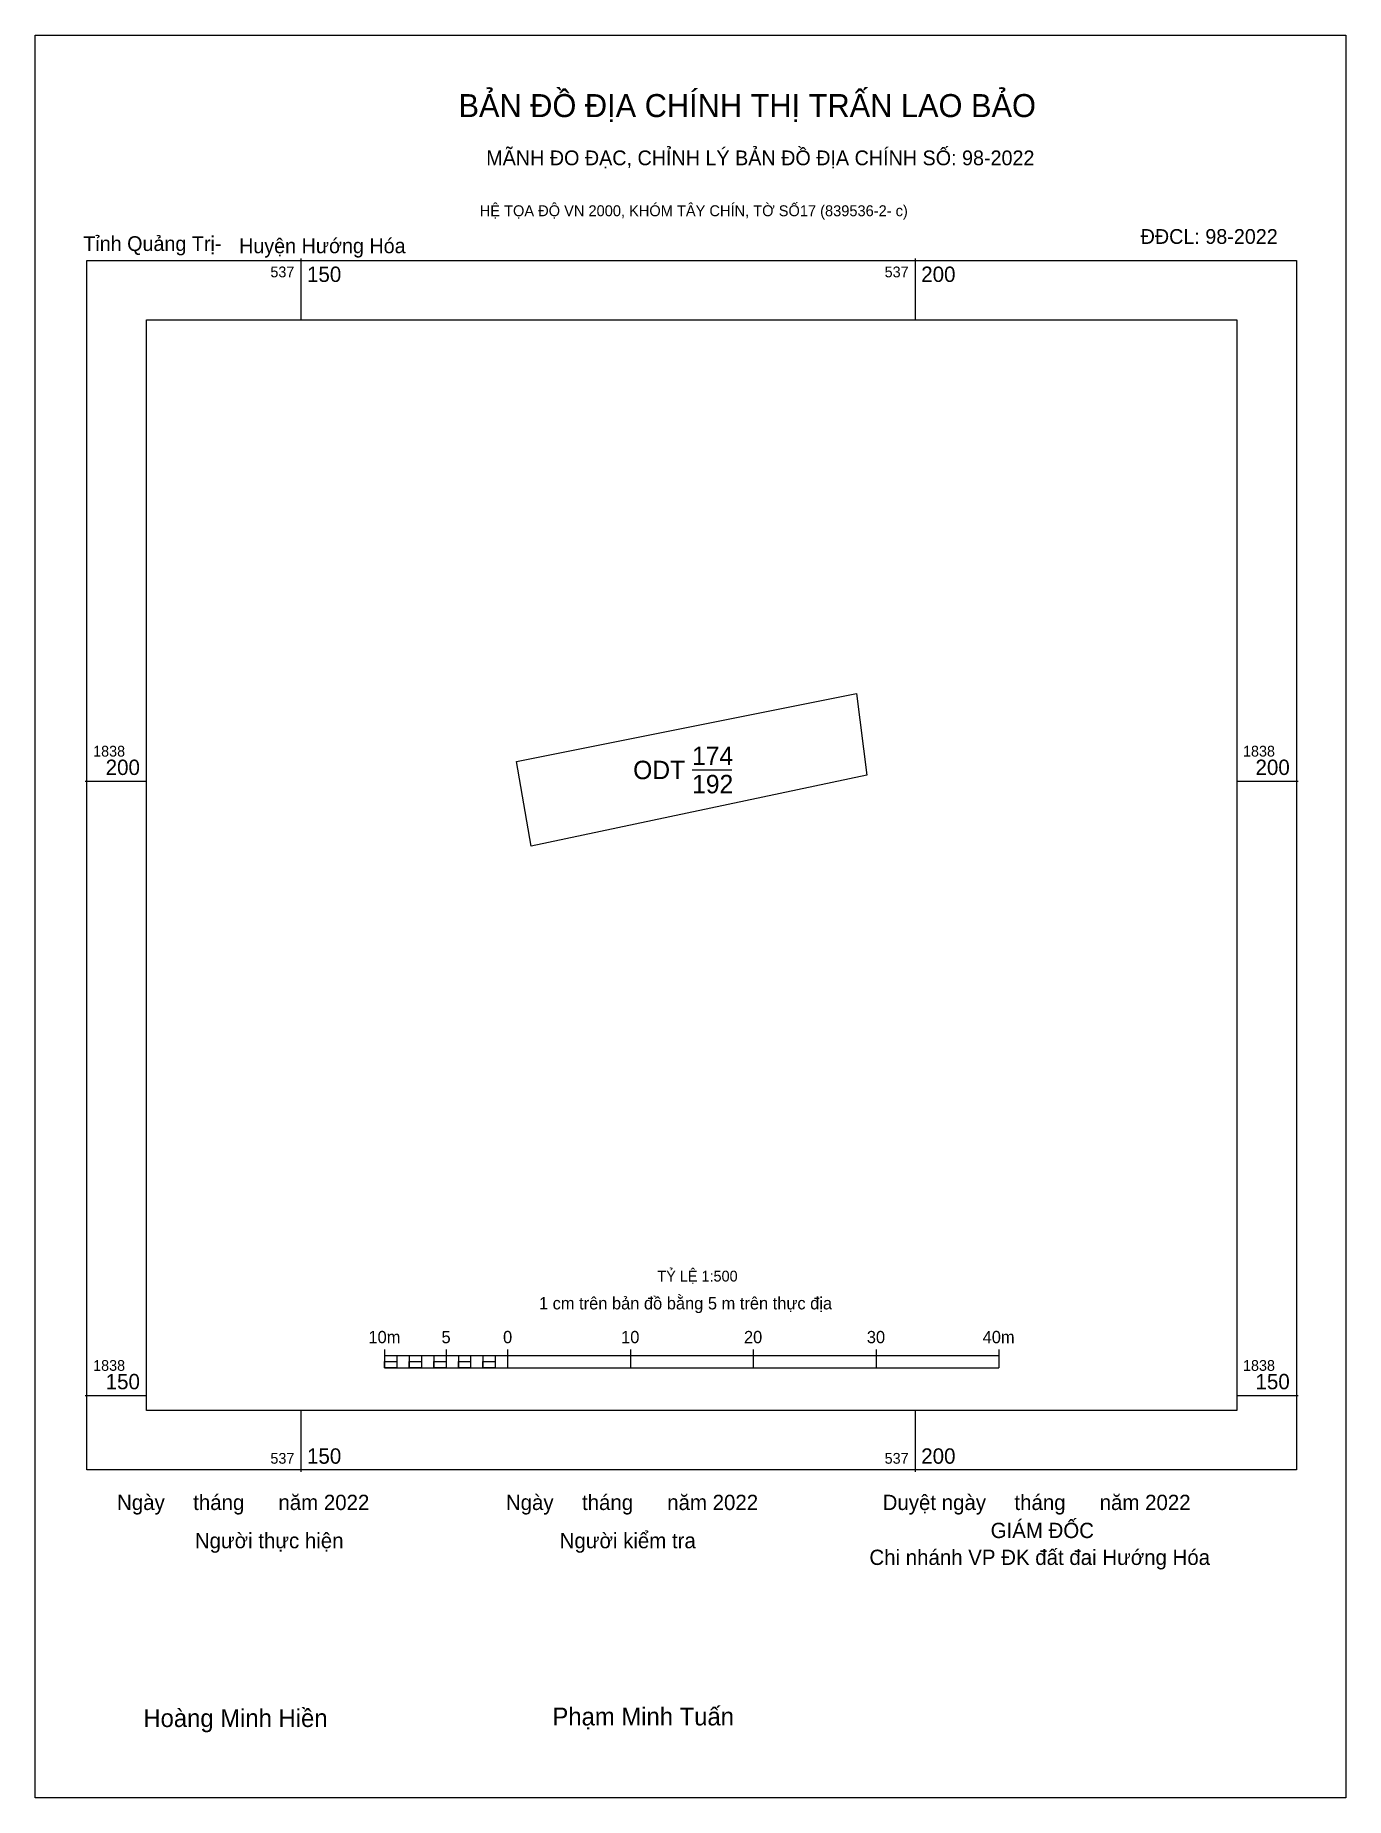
# Model space of a CAD drawing. Extents: x 536718 to 537235, y 1837674 to 1838261.
# Drawn here: x 537128.4 to 537235.1, y 1838117.3 to 1838260.7 of the extents above; entities outside this region: 8.
import ezdxf

# ---------------------------------------------------------------- set-up
doc = ezdxf.new("R2010")
doc.units = 0
for name, color, linetype in [('Level 10', 7, 'Continuous'), ('Level 13', 7, 'Continuous'), ('Level 15', 7, 'Continuous'), ('Level 27', 7, 'Continuous'), ('Level 52', 7, 'Continuous'), ('Level 6', 7, 'Continuous'), ('Level 62', 7, 'Continuous'), ('Level 63', 7, 'Continuous'), ('Level 9', 7, 'Continuous')]:
    doc.layers.add(name, color=color, linetype=linetype)

msp = doc.modelspace()

# ---------------------------------------------------------------- linework, layer by layer
at = {"layer": 'Level 10'}
msp.add_line((537181.85, 1838200.91), (537185.08, 1838200.91), dxfattribs=at)
msp.add_lwpolyline([(537195.24, 1838207.12), (537196.08, 1838200.48), (537168.74, 1838194.7), (537167.55, 1838201.6)], close=True, dxfattribs=at)
at = {"layer": 'Level 15'}
msp.add_lwpolyline([(537128.38, 1838260.71), (537235.06, 1838260.71), (537235.06, 1838117.25), (537128.38, 1838117.25)], close=True, dxfattribs=at)
at = {"layer": 'Level 27'}
for p, q in [((537196.08, 1838200.48), (537196.08, 1838200.48)), ((537168.74, 1838194.7), (537168.74, 1838194.7))]:
    msp.add_line(p, q, dxfattribs=at)
at = {"layer": 'Level 62'}
msp.add_lwpolyline([(537137.44, 1838237.54), (537226.19, 1838237.54), (537226.19, 1838148.78), (537137.44, 1838148.78)], close=True, dxfattribs=at)
at = {"layer": 'Level 63'}
for p, q in [((537150, 1838242.54), (537150, 1838237.54)), ((537200, 1838242.54), (537200, 1838237.54)), ((537132.44, 1838200), (537137.44, 1838200)), ((537226.19, 1838200), (537231.19, 1838200)), ((537156.82, 1838153.75), (537156.82, 1838152.25)), ((537161.82, 1838153.75), (537161.82, 1838152.25)), ((537166.82, 1838153.75), (537166.82, 1838152.25)), ((537176.82, 1838153.75), (537176.82, 1838152.25)), ((537186.82, 1838153.75), (537186.82, 1838152.25)), ((537196.82, 1838153.75), (537196.82, 1838152.25)), ((537206.82, 1838153.75), (537206.82, 1838152.25)), ((537156.82, 1838153.25), (537206.82, 1838153.25)), ((537156.82, 1838152.25), (537206.82, 1838152.25)), ((537157.82, 1838153.25), (537157.82, 1838152.25)), ((537158.82, 1838153.25), (537158.82, 1838152.25)), ((537159.82, 1838153.25), (537159.82, 1838152.25)), ((537160.82, 1838153.25), (537160.82, 1838152.25)), ((537161.82, 1838153.25), (537161.82, 1838152.25)), ((537162.82, 1838153.25), (537162.82, 1838152.25)), ((537163.82, 1838153.25), (537163.82, 1838152.25)), ((537164.82, 1838153.25), (537164.82, 1838152.25)), ((537165.82, 1838153.25), (537165.82, 1838152.25)), ((537166.82, 1838153.25), (537166.82, 1838152.25)), ((537132.44, 1838150), (537137.44, 1838150)), ((537226.19, 1838150), (537231.19, 1838150)), ((537150, 1838148.78), (537150, 1838143.78)), ((537200, 1838148.78), (537200, 1838143.78))]:
    msp.add_line(p, q, dxfattribs=at)
for points in [[(537132.59, 1838242.38), (537231.04, 1838242.38), (537231.04, 1838143.94), (537132.59, 1838143.94)], [(537156.82, 1838152.75), (537157.82, 1838152.75), (537157.82, 1838152.25), (537156.82, 1838152.25)], [(537156.82, 1838152.75), (537157.82, 1838152.75), (537157.82, 1838152.25), (537156.82, 1838152.25)], [(537158.82, 1838152.75), (537159.82, 1838152.75), (537159.82, 1838152.25), (537158.82, 1838152.25)], [(537160.82, 1838152.75), (537161.82, 1838152.75), (537161.82, 1838152.25), (537160.82, 1838152.25)], [(537162.82, 1838152.75), (537163.82, 1838152.75), (537163.82, 1838152.25), (537162.82, 1838152.25)], [(537164.82, 1838152.75), (537165.82, 1838152.75), (537165.82, 1838152.25), (537164.82, 1838152.25)]]:
    msp.add_lwpolyline(points, close=True, dxfattribs=at)

# ---------------------------------------------------------------- texts
at = {"layer": 'Level 13'}
for s, p in [('174', (537181.84, 1838201.31)), ('ODT', (537177.05, 1838200.16)), ('192', (537181.85, 1838199.01))]:
    msp.add_text(s, height=1.5, dxfattribs=at).set_placement(p)
at = {"layer": 'Level 52'}
for s, p in [('1 - 2', (536717.97, 1837682.62)), ('6.69', (536732.06, 1837682.62)), ('2 - 3', (536718.01, 1837679.62)), ('27.94', (536731.5, 1837679.62)), ('3 - 4', (536717.96, 1837676.62)), ('7.00', (536732.05, 1837676.62)), ('4 - 1', (536718.06, 1837673.62)), ('28.23', (536731.55, 1837673.62))]:
    msp.add_text(s, height=1.5, dxfattribs=at).set_placement(p)
at = {"layer": 'Level 6'}
msp.add_text('TỶ LỆ 1:500', height=0.879, dxfattribs=at).set_placement((537179.02, 1838159.27))
at = {"layer": 'Level 63'}
for s, height, p in [('BẢN ĐỒ ĐỊA CHÍNH THỊ TRẤN LAO BẢO', 1.8718, (537162.83, 1838254.05)), ('MÃNH ĐO ĐẠC, CHỈNH LÝ BẢN ĐỒ ĐỊA CHÍNH SỐ: 98-2022', 1.2011, (537165.09, 1838250.13)), ('HỆ TỌA ĐỘ VN 2000, KHÓM TÂY CHÍN, TỜ SỐ17 (839536-2- c)', 0.8891, (537164.56, 1838245.98)), ('537', 0.875, (537147.52, 1838241.01)), ('150', 1.25, (537150.5, 1838240.63)), ('537', 0.875, (537197.52, 1838241.01)), ('200', 1.25, (537200.5, 1838240.63)), ('1838', 0.875, (537133.09, 1838202)), ('1838', 0.875, (537226.69, 1838202)), ('200', 1.25, (537134.11, 1838200.5)), ('200', 1.25, (537227.71, 1838200.5)), ('1 cm trên bản đồ bằng 5 m trên thực địa', 1, (537169.38, 1838157)), ('10m', 1, (537155.5, 1838154.25)), ('5', 1, (537161.45, 1838154.25)), ('0', 1, (537166.46, 1838154.25)), ('10', 1, (537176.07, 1838154.25)), ('20', 1, (537186.07, 1838154.25)), ('30', 1, (537196.07, 1838154.25)), ('40m', 1, (537205.5, 1838154.25)), ('1838', 0.875, (537133.09, 1838152)), ('1838', 0.875, (537226.69, 1838152)), ('150', 1.25, (537134.11, 1838150.5)), ('150', 1.25, (537227.71, 1838150.5)), ('537', 0.875, (537147.52, 1838144.44)), ('150', 1.25, (537150.5, 1838144.44)), ('537', 0.875, (537197.52, 1838144.44)), ('200', 1.25, (537200.5, 1838144.44)), ('Ngày     tháng      năm 2022', 1.2442, (537135.04, 1838140.67)), ('Ngày     tháng      năm 2022', 1.2442, (537166.69, 1838140.67)), ('Duyệt ngày     tháng      năm 2022', 1.2442, (537197.36, 1838140.67)), ('GIÁM ĐỐC', 1.244, (537206.15, 1838138.39)), ('Người thực hiện', 1.2442, (537141.37, 1838137.56)), ('Người kiểm tra', 1.2442, (537171.07, 1838137.56)), ('Chi nhánh VP ĐK đất đai Hướng Hóa', 1.2442, (537196.28, 1838136.2)), ('Hoàng Minh Hiền', 1.4512, (537137.18, 1838123.01)), ('Phạm Minh Tuấn', 1.4512, (537170.48, 1838123.14))]:
    msp.add_text(s, height=height, dxfattribs=at).set_placement(p)
at = {"layer": 'Level 9'}
for s, p in [('Tỉnh Quảng Trị-', (537132.29, 1838243.15)), ('Huyện Hướng Hóa', (537144.97, 1838242.97)), ('ĐĐCL: 98-2022', (537218.36, 1838243.73))]:
    msp.add_text(s, height=1.2011, dxfattribs=at).set_placement(p)

doc.saveas('drawing.dxf')
